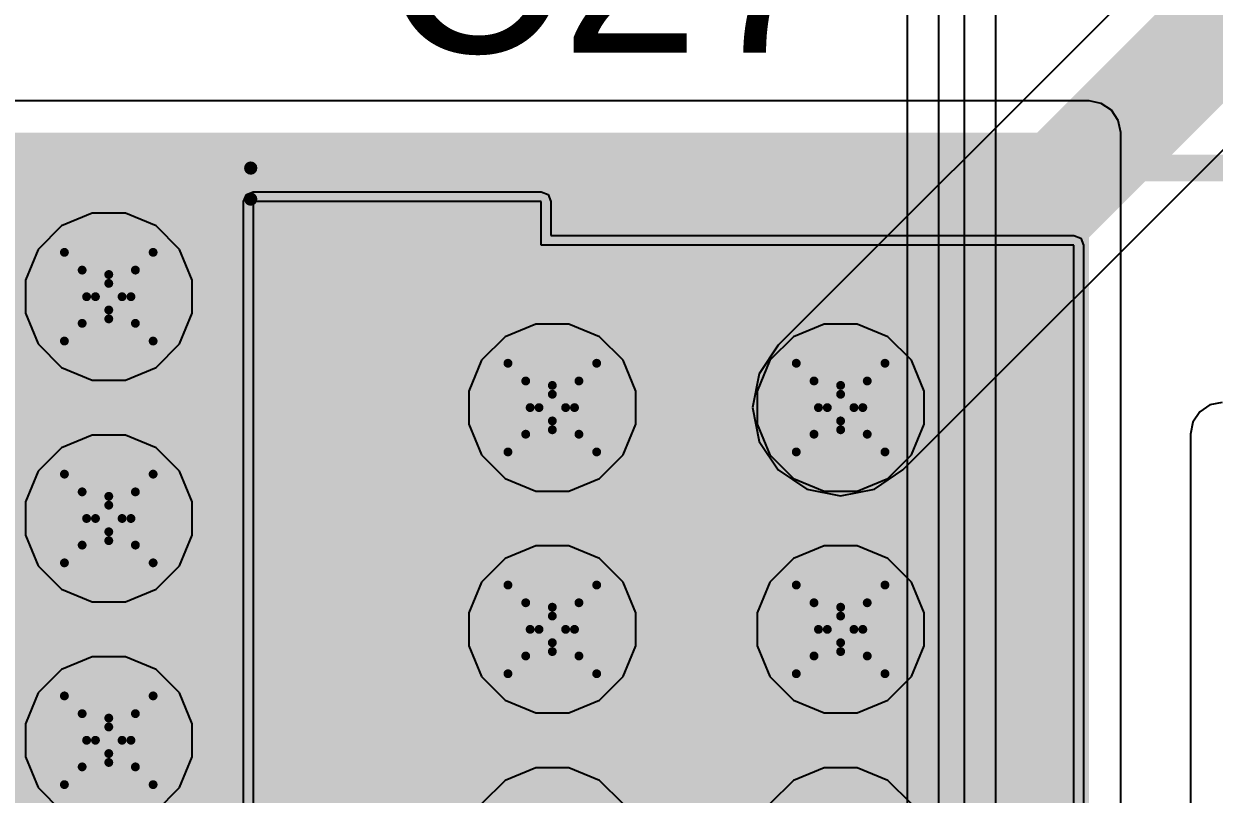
# Model space of a CAD drawing. Header units: inches. Extents: x 0 to 13.9, y -0.2 to 3.4.
# Drawn here: x 0.5308 to 0.7992, y 1.5228 to 1.6965 of the extents above; entities that cross this region are included whole.
import ezdxf

# ---------------------------------------------------------------- set-up
doc = ezdxf.new("R2010")
doc.units = ezdxf.units.IN
doc.header["$MEASUREMENT"] = 0
for name, color, linetype in [('Bottom Layer', 5, 'Continuous'), ('Drill Drawing', 1, 'Continuous'), ('Layer 1', 16, 'Continuous'), ('Layer 2', 76, 'Continuous'), ('Mechanical 4', 56, 'Continuous'), ('Pad Holes', 156, 'Continuous'), ('Top Layer', 1, 'Continuous'), ('Top Overlay', 2, 'Continuous'), ('Top Paste', 8, 'Continuous'), ('Top Solder', 216, 'Continuous'), ('Via Holes', 16, 'Continuous')]:
    doc.layers.add(name, color=color, linetype=linetype)
doc.styles.add('Arial', font='', dxfattribs={"height": 0.2})
doc.styles.get('Arial').set_extended_font_data('Arial')

msp = doc.modelspace()

# ---------------------------------------------------------------- hatches: boundary and pattern name
at = {"layer": 'Bottom Layer'}
h = msp.add_hatch(color=5, dxfattribs=at)
edge = h.paths.add_edge_path()
edge.add_arc((0.55, 1.635), 0.01181, 0, 360)
h = msp.add_hatch(color=5, dxfattribs=at)
edge = h.paths.add_edge_path()
edge.add_arc((0.65, 1.61), 0.01181, 0, 360)
h = msp.add_hatch(color=5, dxfattribs=at)
edge = h.paths.add_edge_path()
edge.add_arc((0.715, 1.61), 0.01181, 0, 360)
h = msp.add_hatch(color=5, dxfattribs=at)
edge = h.paths.add_edge_path()
edge.add_arc((0.55, 1.585), 0.01181, 0, 360)
h = msp.add_hatch(color=5, dxfattribs=at)
edge = h.paths.add_edge_path()
edge.add_arc((0.65, 1.56), 0.01181, 0, 360)
h = msp.add_hatch(color=5, dxfattribs=at)
edge = h.paths.add_edge_path()
edge.add_arc((0.715, 1.56), 0.01181, 0, 360)
h = msp.add_hatch(color=5, dxfattribs=at)
edge = h.paths.add_edge_path()
edge.add_arc((0.55, 1.535), 0.01181, 0, 360)
at = {"layer": 'Layer 1'}
h = msp.add_hatch(color=16, dxfattribs=at)
edge = h.paths.add_edge_path()
edge.add_arc((0.55, 1.635), 0.01181, 0, 360)
h = msp.add_hatch(color=16, dxfattribs=at)
edge = h.paths.add_edge_path()
edge.add_arc((0.65, 1.61), 0.01181, 0, 360)
h = msp.add_hatch(color=16, dxfattribs=at)
edge = h.paths.add_edge_path()
edge.add_arc((0.715, 1.61), 0.01181, 0, 360)
h = msp.add_hatch(color=16, dxfattribs=at)
edge = h.paths.add_edge_path()
edge.add_arc((0.55, 1.585), 0.01181, 0, 360)
h = msp.add_hatch(color=16, dxfattribs=at)
edge = h.paths.add_edge_path()
edge.add_arc((0.65, 1.56), 0.01181, 0, 360)
h = msp.add_hatch(color=16, dxfattribs=at)
edge = h.paths.add_edge_path()
edge.add_arc((0.715, 1.56), 0.01181, 0, 360)
h = msp.add_hatch(color=16, dxfattribs=at)
edge = h.paths.add_edge_path()
edge.add_arc((0.55, 1.535), 0.01181, 0, 360)
at = {"layer": 'Layer 2'}
h = msp.add_hatch(color=76, dxfattribs=at)
edge = h.paths.add_edge_path()
edge.add_arc((0.55, 1.635), 0.01181, 0, 360)
h = msp.add_hatch(color=76, dxfattribs=at)
edge = h.paths.add_edge_path()
edge.add_arc((0.65, 1.61), 0.01181, 0, 360)
h = msp.add_hatch(color=76, dxfattribs=at)
edge = h.paths.add_edge_path()
edge.add_arc((0.715, 1.61), 0.01181, 0, 360)
h = msp.add_hatch(color=76, dxfattribs=at)
edge = h.paths.add_edge_path()
edge.add_arc((0.55, 1.585), 0.01181, 0, 360)
h = msp.add_hatch(color=76, dxfattribs=at)
edge = h.paths.add_edge_path()
edge.add_arc((0.65, 1.56), 0.01181, 0, 360)
h = msp.add_hatch(color=76, dxfattribs=at)
edge = h.paths.add_edge_path()
edge.add_arc((0.715, 1.56), 0.01181, 0, 360)
h = msp.add_hatch(color=76, dxfattribs=at)
edge = h.paths.add_edge_path()
edge.add_arc((0.55, 1.535), 0.01181, 0, 360)
at = {"layer": 'Mechanical 4'}
h = msp.add_hatch(color=56, dxfattribs=at)
edge = h.paths.add_edge_path()
edge.add_arc((0.582, 1.664), 0.0015, 0, 360)
h = msp.add_hatch(color=56, dxfattribs=at)
edge = h.paths.add_edge_path()
edge.add_arc((0.582, 1.664), 0.0015, 0, 360)
h = msp.add_hatch(color=56, dxfattribs=at)
edge = h.paths.add_edge_path()
edge.add_arc((0.582, 1.657), 0.0015, 0, 360)
at = {"layer": 'Pad Holes'}
h = msp.add_hatch(color=7, dxfattribs=at)
edge = h.paths.add_edge_path()
edge.add_arc((0.582, 1.664), 0.0015, 0, 360)
h = msp.add_hatch(color=7, dxfattribs=at)
edge = h.paths.add_edge_path()
edge.add_arc((0.582, 1.664), 0.0015, 0, 360)
h = msp.add_hatch(color=7, dxfattribs=at)
edge = h.paths.add_edge_path()
edge.add_arc((0.582, 1.657), 0.0015, 0, 360)
at = {"layer": 'Top Layer'}
for points in [[(0.463, 1.392), (0.771, 1.392), (0.771, 1.672), (0.463, 1.672)], [(0.73225, 1.66801), (0.73225, 1.64399), (0.70883, 1.64399), (0.70883, 1.66801)], [(0.65539, 1.58169), (0.69477, 1.58169), (0.69477, 1.54231), (0.65539, 1.54231)]]:
    msp.add_hatch(color=1, dxfattribs=at).paths.add_polyline_path(points)
h = msp.add_hatch(color=1, dxfattribs=at)
edge = h.paths.add_edge_path()
edge.add_arc((0.55, 1.635), 0.01181, 0, 360)
h = msp.add_hatch(color=1, dxfattribs=at)
edge = h.paths.add_edge_path()
edge.add_arc((0.65, 1.61), 0.01181, 0, 360)
h = msp.add_hatch(color=1, dxfattribs=at)
edge = h.paths.add_edge_path()
edge.add_arc((0.715, 1.61), 0.01181, 0, 360)
h = msp.add_hatch(color=1, dxfattribs=at)
edge = h.paths.add_edge_path()
edge.add_arc((0.55, 1.585), 0.01181, 0, 360)
h = msp.add_hatch(color=1, dxfattribs=at)
edge = h.paths.add_edge_path()
edge.add_arc((0.65, 1.56), 0.01181, 0, 360)
h = msp.add_hatch(color=1, dxfattribs=at)
edge = h.paths.add_edge_path()
edge.add_arc((0.715, 1.56), 0.01181, 0, 360)
h = msp.add_hatch(color=1, dxfattribs=at)
edge = h.paths.add_edge_path()
edge.add_arc((0.55, 1.535), 0.01181, 0, 360)
at = {"layer": 'Top Paste'}
for points in [[(0.73225, 1.66801), (0.73225, 1.64399), (0.70883, 1.64399), (0.70883, 1.66801)], [(0.65539, 1.58169), (0.69477, 1.58169), (0.69477, 1.54231), (0.65539, 1.54231)]]:
    msp.add_hatch(color=8, dxfattribs=at).paths.add_polyline_path(points)
at = {"layer": 'Top Solder'}
for points in [[(0.73425, 1.67001), (0.73425, 1.64199), (0.70683, 1.64199), (0.70683, 1.67001)], [(0.65139, 1.58569), (0.69877, 1.58569), (0.69877, 1.53831), (0.65139, 1.53831)]]:
    msp.add_hatch(color=216, dxfattribs=at).paths.add_polyline_path(points)
at = {"layer": 'Via Holes'}
h = msp.add_hatch(color=7, dxfattribs=at)
edge = h.paths.add_edge_path()
edge.add_arc((0.55, 1.635), 0.00591, 0, 360)
h = msp.add_hatch(color=7, dxfattribs=at)
edge = h.paths.add_edge_path()
edge.add_arc((0.65, 1.61), 0.00591, 0, 360)
h = msp.add_hatch(color=7, dxfattribs=at)
edge = h.paths.add_edge_path()
edge.add_arc((0.715, 1.61), 0.00591, 0, 360)
h = msp.add_hatch(color=7, dxfattribs=at)
edge = h.paths.add_edge_path()
edge.add_arc((0.55, 1.585), 0.00591, 0, 360)
h = msp.add_hatch(color=7, dxfattribs=at)
edge = h.paths.add_edge_path()
edge.add_arc((0.65, 1.56), 0.00591, 0, 360)
h = msp.add_hatch(color=7, dxfattribs=at)
edge = h.paths.add_edge_path()
edge.add_arc((0.715, 1.56), 0.00591, 0, 360)
h = msp.add_hatch(color=7, dxfattribs=at)
edge = h.paths.add_edge_path()
edge.add_arc((0.55, 1.535), 0.00591, 0, 360)

# ---------------------------------------------------------------- linework, layer by layer
at = {"layer": 'Bottom Layer'}
for p, q in [((0.80894, 1.73206), (0.70094, 1.62406)), ((0.72906, 1.59594), (0.83124, 1.69812)), ((0.54626, 1.65381), (0.53934, 1.65095)), ((0.55374, 1.65381), (0.54626, 1.65381)), ((0.56066, 1.65095), (0.55374, 1.65381)), ((0.53934, 1.65095), (0.53405, 1.64566)), ((0.56595, 1.64566), (0.56066, 1.65095)), ((0.53405, 1.64566), (0.53119, 1.63874)), ((0.56881, 1.63874), (0.56595, 1.64566)), ((0.53119, 1.63874), (0.53119, 1.63126)), ((0.56881, 1.63126), (0.56881, 1.63874)), ((0.53119, 1.63126), (0.53405, 1.62434)), ((0.56595, 1.62434), (0.56881, 1.63126)), ((0.64626, 1.62881), (0.63934, 1.62595)), ((0.65374, 1.62881), (0.64626, 1.62881)), ((0.66066, 1.62595), (0.65374, 1.62881)), ((0.53405, 1.62434), (0.53934, 1.61905)), ((0.56066, 1.61905), (0.56595, 1.62434)), ((0.63934, 1.62595), (0.63405, 1.62066)), ((0.66595, 1.62066), (0.66066, 1.62595)), ((0.70094, 1.62406), (0.69663, 1.61761)), ((0.53934, 1.61905), (0.54626, 1.61619)), ((0.55374, 1.61619), (0.56066, 1.61905)), ((0.63405, 1.62066), (0.63119, 1.61374)), ((0.66881, 1.61374), (0.66595, 1.62066)), ((0.54626, 1.61619), (0.55374, 1.61619)), ((0.69663, 1.61761), (0.69512, 1.61)), ((0.63119, 1.61374), (0.63119, 1.60626)), ((0.66881, 1.60626), (0.66881, 1.61374)), ((0.69512, 1.61), (0.69663, 1.60239)), ((0.63119, 1.60626), (0.63405, 1.59934)), ((0.66595, 1.59934), (0.66881, 1.60626)), ((0.54626, 1.60381), (0.53934, 1.60095)), ((0.55374, 1.60381), (0.54626, 1.60381)), ((0.56066, 1.60095), (0.55374, 1.60381)), ((0.69663, 1.60239), (0.70094, 1.59594)), ((0.53934, 1.60095), (0.53405, 1.59566)), ((0.56595, 1.59566), (0.56066, 1.60095)), ((0.63405, 1.59934), (0.63934, 1.59405)), ((0.66066, 1.59405), (0.66595, 1.59934)), ((0.53405, 1.59566), (0.53119, 1.58874)), ((0.56881, 1.58874), (0.56595, 1.59566)), ((0.70094, 1.59594), (0.70739, 1.59163)), ((0.72261, 1.59163), (0.72906, 1.59594)), ((0.63934, 1.59405), (0.64626, 1.59119)), ((0.65374, 1.59119), (0.66066, 1.59405)), ((0.70739, 1.59163), (0.715, 1.59012)), ((0.715, 1.59012), (0.72261, 1.59163)), ((0.64626, 1.59119), (0.65374, 1.59119)), ((0.53119, 1.58874), (0.53119, 1.58126)), ((0.56881, 1.58126), (0.56881, 1.58874)), ((0.53119, 1.58126), (0.53405, 1.57434)), ((0.56595, 1.57434), (0.56881, 1.58126)), ((0.64626, 1.57881), (0.63934, 1.57595)), ((0.65374, 1.57881), (0.64626, 1.57881)), ((0.66066, 1.57595), (0.65374, 1.57881)), ((0.71126, 1.57881), (0.70434, 1.57595)), ((0.71874, 1.57881), (0.71126, 1.57881)), ((0.72566, 1.57595), (0.71874, 1.57881)), ((0.63934, 1.57595), (0.63405, 1.57066)), ((0.66595, 1.57066), (0.66066, 1.57595)), ((0.70434, 1.57595), (0.69905, 1.57066)), ((0.73095, 1.57066), (0.72566, 1.57595)), ((0.53405, 1.57434), (0.53934, 1.56905)), ((0.56066, 1.56905), (0.56595, 1.57434)), ((0.63405, 1.57066), (0.63119, 1.56374)), ((0.66881, 1.56374), (0.66595, 1.57066)), ((0.69905, 1.57066), (0.69619, 1.56374)), ((0.73381, 1.56374), (0.73095, 1.57066)), ((0.53934, 1.56905), (0.54626, 1.56619)), ((0.55374, 1.56619), (0.56066, 1.56905)), ((0.54626, 1.56619), (0.55374, 1.56619)), ((0.63119, 1.56374), (0.63119, 1.55626)), ((0.66881, 1.55626), (0.66881, 1.56374)), ((0.69619, 1.56374), (0.69619, 1.55626)), ((0.73381, 1.55626), (0.73381, 1.56374)), ((0.63119, 1.55626), (0.63405, 1.54934)), ((0.66595, 1.54934), (0.66881, 1.55626)), ((0.69619, 1.55626), (0.69905, 1.54934)), ((0.73095, 1.54934), (0.73381, 1.55626)), ((0.54626, 1.55381), (0.53934, 1.55095)), ((0.55374, 1.55381), (0.54626, 1.55381)), ((0.56066, 1.55095), (0.55374, 1.55381)), ((0.53934, 1.55095), (0.53405, 1.54566)), ((0.56595, 1.54566), (0.56066, 1.55095)), ((0.63405, 1.54934), (0.63934, 1.54405)), ((0.66066, 1.54405), (0.66595, 1.54934)), ((0.69905, 1.54934), (0.70434, 1.54405)), ((0.72566, 1.54405), (0.73095, 1.54934)), ((0.53405, 1.54566), (0.53119, 1.53874)), ((0.56881, 1.53874), (0.56595, 1.54566)), ((0.63934, 1.54405), (0.64626, 1.54119)), ((0.65374, 1.54119), (0.66066, 1.54405)), ((0.70434, 1.54405), (0.71126, 1.54119)), ((0.71874, 1.54119), (0.72566, 1.54405)), ((0.64626, 1.54119), (0.65374, 1.54119)), ((0.71126, 1.54119), (0.71874, 1.54119)), ((0.53119, 1.53874), (0.53119, 1.53126)), ((0.56881, 1.53126), (0.56881, 1.53874)), ((0.53119, 1.53126), (0.53405, 1.52434)), ((0.56595, 1.52434), (0.56881, 1.53126)), ((0.64626, 1.52881), (0.63934, 1.52595)), ((0.65374, 1.52881), (0.64626, 1.52881)), ((0.66066, 1.52595), (0.65374, 1.52881)), ((0.71126, 1.52881), (0.70434, 1.52595)), ((0.71874, 1.52881), (0.71126, 1.52881)), ((0.72566, 1.52595), (0.71874, 1.52881)), ((0.63934, 1.52595), (0.63405, 1.52066)), ((0.66595, 1.52066), (0.66066, 1.52595)), ((0.70434, 1.52595), (0.69905, 1.52066)), ((0.73095, 1.52066), (0.72566, 1.52595)), ((0.53405, 1.52434), (0.53934, 1.51905)), ((0.56066, 1.51905), (0.56595, 1.52434))]:
    msp.add_line(p, q, dxfattribs=at)
msp.add_lwpolyline([(0.715, 1.61, 0.025, 0.025, 0), (0.823, 1.718, 0.025, 0.025, 0)], format="xyseb", dxfattribs=at)
msp.add_lwpolyline([(0.70875, 1.61, 0.0125, 0.0125, 1), (0.72125, 1.61, 0.0125, 0.0125, 1)], format="xyseb", close=True, dxfattribs=at)
at = {"layer": 'Drill Drawing'}
for points in [[(0.54, 1.645, 0.002, 0.002, 0), (0.55, 1.64, 0.002, 0.002, 0)], [(0.54, 1.645, 0.002, 0.002, 0), (0.545, 1.635, 0.002, 0.002, 0)], [(0.55, 1.64, 0.002, 0.002, 0), (0.56, 1.645, 0.002, 0.002, 0)], [(0.555, 1.635, 0.002, 0.002, 0), (0.56, 1.645, 0.002, 0.002, 0)], [(0.544, 1.641, 0.002, 0.002, 0), (0.55, 1.638, 0.002, 0.002, 0)], [(0.544, 1.641, 0.002, 0.002, 0), (0.547, 1.635, 0.002, 0.002, 0)], [(0.55, 1.638, 0.002, 0.002, 0), (0.556, 1.641, 0.002, 0.002, 0)], [(0.553, 1.635, 0.002, 0.002, 0), (0.556, 1.641, 0.002, 0.002, 0)], [(0.54, 1.625, 0.002, 0.002, 0), (0.545, 1.635, 0.002, 0.002, 0)], [(0.544, 1.629, 0.002, 0.002, 0), (0.547, 1.635, 0.002, 0.002, 0)], [(0.553, 1.635, 0.002, 0.002, 0), (0.556, 1.629, 0.002, 0.002, 0)], [(0.555, 1.635, 0.002, 0.002, 0), (0.56, 1.625, 0.002, 0.002, 0)], [(0.544, 1.629, 0.002, 0.002, 0), (0.55, 1.632, 0.002, 0.002, 0)], [(0.55, 1.632, 0.002, 0.002, 0), (0.556, 1.629, 0.002, 0.002, 0)], [(0.54, 1.625, 0.002, 0.002, 0), (0.55, 1.63, 0.002, 0.002, 0)], [(0.55, 1.63, 0.002, 0.002, 0), (0.56, 1.625, 0.002, 0.002, 0)], [(0.64, 1.62, 0.002, 0.002, 0), (0.65, 1.615, 0.002, 0.002, 0)], [(0.64, 1.62, 0.002, 0.002, 0), (0.645, 1.61, 0.002, 0.002, 0)], [(0.65, 1.615, 0.002, 0.002, 0), (0.66, 1.62, 0.002, 0.002, 0)], [(0.655, 1.61, 0.002, 0.002, 0), (0.66, 1.62, 0.002, 0.002, 0)], [(0.705, 1.62, 0.002, 0.002, 0), (0.715, 1.615, 0.002, 0.002, 0)], [(0.705, 1.62, 0.002, 0.002, 0), (0.71, 1.61, 0.002, 0.002, 0)], [(0.715, 1.615, 0.002, 0.002, 0), (0.725, 1.62, 0.002, 0.002, 0)], [(0.72, 1.61, 0.002, 0.002, 0), (0.725, 1.62, 0.002, 0.002, 0)], [(0.644, 1.616, 0.002, 0.002, 0), (0.65, 1.613, 0.002, 0.002, 0)], [(0.644, 1.616, 0.002, 0.002, 0), (0.647, 1.61, 0.002, 0.002, 0)], [(0.65, 1.613, 0.002, 0.002, 0), (0.656, 1.616, 0.002, 0.002, 0)], [(0.653, 1.61, 0.002, 0.002, 0), (0.656, 1.616, 0.002, 0.002, 0)], [(0.709, 1.616, 0.002, 0.002, 0), (0.715, 1.613, 0.002, 0.002, 0)], [(0.709, 1.616, 0.002, 0.002, 0), (0.712, 1.61, 0.002, 0.002, 0)], [(0.715, 1.613, 0.002, 0.002, 0), (0.721, 1.616, 0.002, 0.002, 0)], [(0.718, 1.61, 0.002, 0.002, 0), (0.721, 1.616, 0.002, 0.002, 0)], [(0.64, 1.6, 0.002, 0.002, 0), (0.645, 1.61, 0.002, 0.002, 0)], [(0.644, 1.604, 0.002, 0.002, 0), (0.647, 1.61, 0.002, 0.002, 0)], [(0.653, 1.61, 0.002, 0.002, 0), (0.656, 1.604, 0.002, 0.002, 0)], [(0.655, 1.61, 0.002, 0.002, 0), (0.66, 1.6, 0.002, 0.002, 0)], [(0.705, 1.6, 0.002, 0.002, 0), (0.71, 1.61, 0.002, 0.002, 0)], [(0.709, 1.604, 0.002, 0.002, 0), (0.712, 1.61, 0.002, 0.002, 0)], [(0.718, 1.61, 0.002, 0.002, 0), (0.721, 1.604, 0.002, 0.002, 0)], [(0.72, 1.61, 0.002, 0.002, 0), (0.725, 1.6, 0.002, 0.002, 0)], [(0.644, 1.604, 0.002, 0.002, 0), (0.65, 1.607, 0.002, 0.002, 0)], [(0.65, 1.607, 0.002, 0.002, 0), (0.656, 1.604, 0.002, 0.002, 0)], [(0.709, 1.604, 0.002, 0.002, 0), (0.715, 1.607, 0.002, 0.002, 0)], [(0.715, 1.607, 0.002, 0.002, 0), (0.721, 1.604, 0.002, 0.002, 0)], [(0.64, 1.6, 0.002, 0.002, 0), (0.65, 1.605, 0.002, 0.002, 0)], [(0.65, 1.605, 0.002, 0.002, 0), (0.66, 1.6, 0.002, 0.002, 0)], [(0.705, 1.6, 0.002, 0.002, 0), (0.715, 1.605, 0.002, 0.002, 0)], [(0.715, 1.605, 0.002, 0.002, 0), (0.725, 1.6, 0.002, 0.002, 0)], [(0.54, 1.595, 0.002, 0.002, 0), (0.55, 1.59, 0.002, 0.002, 0)], [(0.54, 1.595, 0.002, 0.002, 0), (0.545, 1.585, 0.002, 0.002, 0)], [(0.55, 1.59, 0.002, 0.002, 0), (0.56, 1.595, 0.002, 0.002, 0)], [(0.555, 1.585, 0.002, 0.002, 0), (0.56, 1.595, 0.002, 0.002, 0)], [(0.544, 1.591, 0.002, 0.002, 0), (0.55, 1.588, 0.002, 0.002, 0)], [(0.544, 1.591, 0.002, 0.002, 0), (0.547, 1.585, 0.002, 0.002, 0)], [(0.55, 1.588, 0.002, 0.002, 0), (0.556, 1.591, 0.002, 0.002, 0)], [(0.553, 1.585, 0.002, 0.002, 0), (0.556, 1.591, 0.002, 0.002, 0)], [(0.54, 1.575, 0.002, 0.002, 0), (0.545, 1.585, 0.002, 0.002, 0)], [(0.544, 1.579, 0.002, 0.002, 0), (0.547, 1.585, 0.002, 0.002, 0)], [(0.553, 1.585, 0.002, 0.002, 0), (0.556, 1.579, 0.002, 0.002, 0)], [(0.555, 1.585, 0.002, 0.002, 0), (0.56, 1.575, 0.002, 0.002, 0)], [(0.54, 1.575, 0.002, 0.002, 0), (0.55, 1.58, 0.002, 0.002, 0)], [(0.544, 1.579, 0.002, 0.002, 0), (0.55, 1.582, 0.002, 0.002, 0)], [(0.55, 1.582, 0.002, 0.002, 0), (0.556, 1.579, 0.002, 0.002, 0)], [(0.55, 1.58, 0.002, 0.002, 0), (0.56, 1.575, 0.002, 0.002, 0)], [(0.64, 1.57, 0.002, 0.002, 0), (0.65, 1.565, 0.002, 0.002, 0)], [(0.64, 1.57, 0.002, 0.002, 0), (0.645, 1.56, 0.002, 0.002, 0)], [(0.65, 1.565, 0.002, 0.002, 0), (0.66, 1.57, 0.002, 0.002, 0)], [(0.655, 1.56, 0.002, 0.002, 0), (0.66, 1.57, 0.002, 0.002, 0)], [(0.705, 1.57, 0.002, 0.002, 0), (0.715, 1.565, 0.002, 0.002, 0)], [(0.705, 1.57, 0.002, 0.002, 0), (0.71, 1.56, 0.002, 0.002, 0)], [(0.715, 1.565, 0.002, 0.002, 0), (0.725, 1.57, 0.002, 0.002, 0)], [(0.72, 1.56, 0.002, 0.002, 0), (0.725, 1.57, 0.002, 0.002, 0)], [(0.644, 1.566, 0.002, 0.002, 0), (0.65, 1.563, 0.002, 0.002, 0)], [(0.644, 1.566, 0.002, 0.002, 0), (0.647, 1.56, 0.002, 0.002, 0)], [(0.65, 1.563, 0.002, 0.002, 0), (0.656, 1.566, 0.002, 0.002, 0)], [(0.653, 1.56, 0.002, 0.002, 0), (0.656, 1.566, 0.002, 0.002, 0)], [(0.709, 1.566, 0.002, 0.002, 0), (0.715, 1.563, 0.002, 0.002, 0)], [(0.709, 1.566, 0.002, 0.002, 0), (0.712, 1.56, 0.002, 0.002, 0)], [(0.715, 1.563, 0.002, 0.002, 0), (0.721, 1.566, 0.002, 0.002, 0)], [(0.718, 1.56, 0.002, 0.002, 0), (0.721, 1.566, 0.002, 0.002, 0)], [(0.64, 1.55, 0.002, 0.002, 0), (0.645, 1.56, 0.002, 0.002, 0)], [(0.644, 1.554, 0.002, 0.002, 0), (0.647, 1.56, 0.002, 0.002, 0)], [(0.653, 1.56, 0.002, 0.002, 0), (0.656, 1.554, 0.002, 0.002, 0)], [(0.655, 1.56, 0.002, 0.002, 0), (0.66, 1.55, 0.002, 0.002, 0)], [(0.705, 1.55, 0.002, 0.002, 0), (0.71, 1.56, 0.002, 0.002, 0)], [(0.709, 1.554, 0.002, 0.002, 0), (0.712, 1.56, 0.002, 0.002, 0)], [(0.718, 1.56, 0.002, 0.002, 0), (0.721, 1.554, 0.002, 0.002, 0)], [(0.72, 1.56, 0.002, 0.002, 0), (0.725, 1.55, 0.002, 0.002, 0)], [(0.644, 1.554, 0.002, 0.002, 0), (0.65, 1.557, 0.002, 0.002, 0)], [(0.65, 1.557, 0.002, 0.002, 0), (0.656, 1.554, 0.002, 0.002, 0)], [(0.709, 1.554, 0.002, 0.002, 0), (0.715, 1.557, 0.002, 0.002, 0)], [(0.715, 1.557, 0.002, 0.002, 0), (0.721, 1.554, 0.002, 0.002, 0)], [(0.64, 1.55, 0.002, 0.002, 0), (0.65, 1.555, 0.002, 0.002, 0)], [(0.65, 1.555, 0.002, 0.002, 0), (0.66, 1.55, 0.002, 0.002, 0)], [(0.705, 1.55, 0.002, 0.002, 0), (0.715, 1.555, 0.002, 0.002, 0)], [(0.715, 1.555, 0.002, 0.002, 0), (0.725, 1.55, 0.002, 0.002, 0)], [(0.54, 1.545, 0.002, 0.002, 0), (0.55, 1.54, 0.002, 0.002, 0)], [(0.54, 1.545, 0.002, 0.002, 0), (0.545, 1.535, 0.002, 0.002, 0)], [(0.55, 1.54, 0.002, 0.002, 0), (0.56, 1.545, 0.002, 0.002, 0)], [(0.555, 1.535, 0.002, 0.002, 0), (0.56, 1.545, 0.002, 0.002, 0)], [(0.544, 1.541, 0.002, 0.002, 0), (0.55, 1.538, 0.002, 0.002, 0)], [(0.544, 1.541, 0.002, 0.002, 0), (0.547, 1.535, 0.002, 0.002, 0)], [(0.55, 1.538, 0.002, 0.002, 0), (0.556, 1.541, 0.002, 0.002, 0)], [(0.553, 1.535, 0.002, 0.002, 0), (0.556, 1.541, 0.002, 0.002, 0)], [(0.54, 1.525, 0.002, 0.002, 0), (0.545, 1.535, 0.002, 0.002, 0)], [(0.544, 1.529, 0.002, 0.002, 0), (0.547, 1.535, 0.002, 0.002, 0)], [(0.553, 1.535, 0.002, 0.002, 0), (0.556, 1.529, 0.002, 0.002, 0)], [(0.555, 1.535, 0.002, 0.002, 0), (0.56, 1.525, 0.002, 0.002, 0)], [(0.544, 1.529, 0.002, 0.002, 0), (0.55, 1.532, 0.002, 0.002, 0)], [(0.55, 1.532, 0.002, 0.002, 0), (0.556, 1.529, 0.002, 0.002, 0)], [(0.54, 1.525, 0.002, 0.002, 0), (0.55, 1.53, 0.002, 0.002, 0)], [(0.55, 1.53, 0.002, 0.002, 0), (0.56, 1.525, 0.002, 0.002, 0)]]:
    msp.add_lwpolyline(points, format="xyseb", dxfattribs=at)
for points in [[(0.5395, 1.645, 0.001, 0.001, 1), (0.5405, 1.645, 0.001, 0.001, 1)], [(0.5395, 1.645, 0.001, 0.001, 1), (0.5405, 1.645, 0.001, 0.001, 1)], [(0.5595, 1.645, 0.001, 0.001, 1), (0.5605, 1.645, 0.001, 0.001, 1)], [(0.5595, 1.645, 0.001, 0.001, 1), (0.5605, 1.645, 0.001, 0.001, 1)], [(0.5435, 1.641, 0.001, 0.001, 1), (0.5445, 1.641, 0.001, 0.001, 1)], [(0.5435, 1.641, 0.001, 0.001, 1), (0.5445, 1.641, 0.001, 0.001, 1)], [(0.5495, 1.64, 0.001, 0.001, 1), (0.5505, 1.64, 0.001, 0.001, 1)], [(0.5495, 1.64, 0.001, 0.001, 1), (0.5505, 1.64, 0.001, 0.001, 1)], [(0.5555, 1.641, 0.001, 0.001, 1), (0.5565, 1.641, 0.001, 0.001, 1)], [(0.5555, 1.641, 0.001, 0.001, 1), (0.5565, 1.641, 0.001, 0.001, 1)], [(0.5495, 1.638, 0.001, 0.001, 1), (0.5505, 1.638, 0.001, 0.001, 1)], [(0.5495, 1.638, 0.001, 0.001, 1), (0.5505, 1.638, 0.001, 0.001, 1)], [(0.5445, 1.635, 0.001, 0.001, 1), (0.5455, 1.635, 0.001, 0.001, 1)], [(0.5445, 1.635, 0.001, 0.001, 1), (0.5455, 1.635, 0.001, 0.001, 1)], [(0.5465, 1.635, 0.001, 0.001, 1), (0.5475, 1.635, 0.001, 0.001, 1)], [(0.5465, 1.635, 0.001, 0.001, 1), (0.5475, 1.635, 0.001, 0.001, 1)], [(0.5525, 1.635, 0.001, 0.001, 1), (0.5535, 1.635, 0.001, 0.001, 1)], [(0.5525, 1.635, 0.001, 0.001, 1), (0.5535, 1.635, 0.001, 0.001, 1)], [(0.5545, 1.635, 0.001, 0.001, 1), (0.5555, 1.635, 0.001, 0.001, 1)], [(0.5545, 1.635, 0.001, 0.001, 1), (0.5555, 1.635, 0.001, 0.001, 1)], [(0.5495, 1.632, 0.001, 0.001, 1), (0.5505, 1.632, 0.001, 0.001, 1)], [(0.5495, 1.632, 0.001, 0.001, 1), (0.5505, 1.632, 0.001, 0.001, 1)], [(0.5435, 1.629, 0.001, 0.001, 1), (0.5445, 1.629, 0.001, 0.001, 1)], [(0.5435, 1.629, 0.001, 0.001, 1), (0.5445, 1.629, 0.001, 0.001, 1)], [(0.5495, 1.63, 0.001, 0.001, 1), (0.5505, 1.63, 0.001, 0.001, 1)], [(0.5495, 1.63, 0.001, 0.001, 1), (0.5505, 1.63, 0.001, 0.001, 1)], [(0.5555, 1.629, 0.001, 0.001, 1), (0.5565, 1.629, 0.001, 0.001, 1)], [(0.5555, 1.629, 0.001, 0.001, 1), (0.5565, 1.629, 0.001, 0.001, 1)], [(0.5395, 1.625, 0.001, 0.001, 1), (0.5405, 1.625, 0.001, 0.001, 1)], [(0.5395, 1.625, 0.001, 0.001, 1), (0.5405, 1.625, 0.001, 0.001, 1)], [(0.5595, 1.625, 0.001, 0.001, 1), (0.5605, 1.625, 0.001, 0.001, 1)], [(0.5595, 1.625, 0.001, 0.001, 1), (0.5605, 1.625, 0.001, 0.001, 1)], [(0.6395, 1.62, 0.001, 0.001, 1), (0.6405, 1.62, 0.001, 0.001, 1)], [(0.6395, 1.62, 0.001, 0.001, 1), (0.6405, 1.62, 0.001, 0.001, 1)], [(0.6595, 1.62, 0.001, 0.001, 1), (0.6605, 1.62, 0.001, 0.001, 1)], [(0.6595, 1.62, 0.001, 0.001, 1), (0.6605, 1.62, 0.001, 0.001, 1)], [(0.7045, 1.62, 0.001, 0.001, 1), (0.7055, 1.62, 0.001, 0.001, 1)], [(0.7045, 1.62, 0.001, 0.001, 1), (0.7055, 1.62, 0.001, 0.001, 1)], [(0.7245, 1.62, 0.001, 0.001, 1), (0.7255, 1.62, 0.001, 0.001, 1)], [(0.7245, 1.62, 0.001, 0.001, 1), (0.7255, 1.62, 0.001, 0.001, 1)], [(0.6435, 1.616, 0.001, 0.001, 1), (0.6445, 1.616, 0.001, 0.001, 1)], [(0.6435, 1.616, 0.001, 0.001, 1), (0.6445, 1.616, 0.001, 0.001, 1)], [(0.6495, 1.615, 0.001, 0.001, 1), (0.6505, 1.615, 0.001, 0.001, 1)], [(0.6495, 1.615, 0.001, 0.001, 1), (0.6505, 1.615, 0.001, 0.001, 1)], [(0.6555, 1.616, 0.001, 0.001, 1), (0.6565, 1.616, 0.001, 0.001, 1)], [(0.6555, 1.616, 0.001, 0.001, 1), (0.6565, 1.616, 0.001, 0.001, 1)], [(0.7085, 1.616, 0.001, 0.001, 1), (0.7095, 1.616, 0.001, 0.001, 1)], [(0.7085, 1.616, 0.001, 0.001, 1), (0.7095, 1.616, 0.001, 0.001, 1)], [(0.7145, 1.615, 0.001, 0.001, 1), (0.7155, 1.615, 0.001, 0.001, 1)], [(0.7145, 1.615, 0.001, 0.001, 1), (0.7155, 1.615, 0.001, 0.001, 1)], [(0.7205, 1.616, 0.001, 0.001, 1), (0.7215, 1.616, 0.001, 0.001, 1)], [(0.7205, 1.616, 0.001, 0.001, 1), (0.7215, 1.616, 0.001, 0.001, 1)], [(0.6495, 1.613, 0.001, 0.001, 1), (0.6505, 1.613, 0.001, 0.001, 1)], [(0.6495, 1.613, 0.001, 0.001, 1), (0.6505, 1.613, 0.001, 0.001, 1)], [(0.7145, 1.613, 0.001, 0.001, 1), (0.7155, 1.613, 0.001, 0.001, 1)], [(0.7145, 1.613, 0.001, 0.001, 1), (0.7155, 1.613, 0.001, 0.001, 1)], [(0.6445, 1.61, 0.001, 0.001, 1), (0.6455, 1.61, 0.001, 0.001, 1)], [(0.6445, 1.61, 0.001, 0.001, 1), (0.6455, 1.61, 0.001, 0.001, 1)], [(0.6465, 1.61, 0.001, 0.001, 1), (0.6475, 1.61, 0.001, 0.001, 1)], [(0.6465, 1.61, 0.001, 0.001, 1), (0.6475, 1.61, 0.001, 0.001, 1)], [(0.6525, 1.61, 0.001, 0.001, 1), (0.6535, 1.61, 0.001, 0.001, 1)], [(0.6525, 1.61, 0.001, 0.001, 1), (0.6535, 1.61, 0.001, 0.001, 1)], [(0.6545, 1.61, 0.001, 0.001, 1), (0.6555, 1.61, 0.001, 0.001, 1)], [(0.6545, 1.61, 0.001, 0.001, 1), (0.6555, 1.61, 0.001, 0.001, 1)], [(0.7095, 1.61, 0.001, 0.001, 1), (0.7105, 1.61, 0.001, 0.001, 1)], [(0.7095, 1.61, 0.001, 0.001, 1), (0.7105, 1.61, 0.001, 0.001, 1)], [(0.7115, 1.61, 0.001, 0.001, 1), (0.7125, 1.61, 0.001, 0.001, 1)], [(0.7115, 1.61, 0.001, 0.001, 1), (0.7125, 1.61, 0.001, 0.001, 1)], [(0.7175, 1.61, 0.001, 0.001, 1), (0.7185, 1.61, 0.001, 0.001, 1)], [(0.7175, 1.61, 0.001, 0.001, 1), (0.7185, 1.61, 0.001, 0.001, 1)], [(0.7195, 1.61, 0.001, 0.001, 1), (0.7205, 1.61, 0.001, 0.001, 1)], [(0.7195, 1.61, 0.001, 0.001, 1), (0.7205, 1.61, 0.001, 0.001, 1)], [(0.6495, 1.607, 0.001, 0.001, 1), (0.6505, 1.607, 0.001, 0.001, 1)], [(0.6495, 1.607, 0.001, 0.001, 1), (0.6505, 1.607, 0.001, 0.001, 1)], [(0.7145, 1.607, 0.001, 0.001, 1), (0.7155, 1.607, 0.001, 0.001, 1)], [(0.7145, 1.607, 0.001, 0.001, 1), (0.7155, 1.607, 0.001, 0.001, 1)], [(0.6435, 1.604, 0.001, 0.001, 1), (0.6445, 1.604, 0.001, 0.001, 1)], [(0.6435, 1.604, 0.001, 0.001, 1), (0.6445, 1.604, 0.001, 0.001, 1)], [(0.6495, 1.605, 0.001, 0.001, 1), (0.6505, 1.605, 0.001, 0.001, 1)], [(0.6495, 1.605, 0.001, 0.001, 1), (0.6505, 1.605, 0.001, 0.001, 1)], [(0.6555, 1.604, 0.001, 0.001, 1), (0.6565, 1.604, 0.001, 0.001, 1)], [(0.6555, 1.604, 0.001, 0.001, 1), (0.6565, 1.604, 0.001, 0.001, 1)], [(0.7085, 1.604, 0.001, 0.001, 1), (0.7095, 1.604, 0.001, 0.001, 1)], [(0.7085, 1.604, 0.001, 0.001, 1), (0.7095, 1.604, 0.001, 0.001, 1)], [(0.7145, 1.605, 0.001, 0.001, 1), (0.7155, 1.605, 0.001, 0.001, 1)], [(0.7145, 1.605, 0.001, 0.001, 1), (0.7155, 1.605, 0.001, 0.001, 1)], [(0.7205, 1.604, 0.001, 0.001, 1), (0.7215, 1.604, 0.001, 0.001, 1)], [(0.7205, 1.604, 0.001, 0.001, 1), (0.7215, 1.604, 0.001, 0.001, 1)], [(0.6395, 1.6, 0.001, 0.001, 1), (0.6405, 1.6, 0.001, 0.001, 1)], [(0.6395, 1.6, 0.001, 0.001, 1), (0.6405, 1.6, 0.001, 0.001, 1)], [(0.6595, 1.6, 0.001, 0.001, 1), (0.6605, 1.6, 0.001, 0.001, 1)], [(0.6595, 1.6, 0.001, 0.001, 1), (0.6605, 1.6, 0.001, 0.001, 1)], [(0.7045, 1.6, 0.001, 0.001, 1), (0.7055, 1.6, 0.001, 0.001, 1)], [(0.7045, 1.6, 0.001, 0.001, 1), (0.7055, 1.6, 0.001, 0.001, 1)], [(0.7245, 1.6, 0.001, 0.001, 1), (0.7255, 1.6, 0.001, 0.001, 1)], [(0.7245, 1.6, 0.001, 0.001, 1), (0.7255, 1.6, 0.001, 0.001, 1)], [(0.5395, 1.595, 0.001, 0.001, 1), (0.5405, 1.595, 0.001, 0.001, 1)], [(0.5395, 1.595, 0.001, 0.001, 1), (0.5405, 1.595, 0.001, 0.001, 1)], [(0.5595, 1.595, 0.001, 0.001, 1), (0.5605, 1.595, 0.001, 0.001, 1)], [(0.5595, 1.595, 0.001, 0.001, 1), (0.5605, 1.595, 0.001, 0.001, 1)], [(0.5435, 1.591, 0.001, 0.001, 1), (0.5445, 1.591, 0.001, 0.001, 1)], [(0.5435, 1.591, 0.001, 0.001, 1), (0.5445, 1.591, 0.001, 0.001, 1)], [(0.5555, 1.591, 0.001, 0.001, 1), (0.5565, 1.591, 0.001, 0.001, 1)], [(0.5555, 1.591, 0.001, 0.001, 1), (0.5565, 1.591, 0.001, 0.001, 1)], [(0.5495, 1.59, 0.001, 0.001, 1), (0.5505, 1.59, 0.001, 0.001, 1)], [(0.5495, 1.59, 0.001, 0.001, 1), (0.5505, 1.59, 0.001, 0.001, 1)], [(0.5495, 1.588, 0.001, 0.001, 1), (0.5505, 1.588, 0.001, 0.001, 1)], [(0.5495, 1.588, 0.001, 0.001, 1), (0.5505, 1.588, 0.001, 0.001, 1)], [(0.5445, 1.585, 0.001, 0.001, 1), (0.5455, 1.585, 0.001, 0.001, 1)], [(0.5445, 1.585, 0.001, 0.001, 1), (0.5455, 1.585, 0.001, 0.001, 1)], [(0.5465, 1.585, 0.001, 0.001, 1), (0.5475, 1.585, 0.001, 0.001, 1)], [(0.5465, 1.585, 0.001, 0.001, 1), (0.5475, 1.585, 0.001, 0.001, 1)], [(0.5525, 1.585, 0.001, 0.001, 1), (0.5535, 1.585, 0.001, 0.001, 1)], [(0.5525, 1.585, 0.001, 0.001, 1), (0.5535, 1.585, 0.001, 0.001, 1)], [(0.5545, 1.585, 0.001, 0.001, 1), (0.5555, 1.585, 0.001, 0.001, 1)], [(0.5545, 1.585, 0.001, 0.001, 1), (0.5555, 1.585, 0.001, 0.001, 1)], [(0.5495, 1.582, 0.001, 0.001, 1), (0.5505, 1.582, 0.001, 0.001, 1)], [(0.5495, 1.582, 0.001, 0.001, 1), (0.5505, 1.582, 0.001, 0.001, 1)], [(0.5495, 1.58, 0.001, 0.001, 1), (0.5505, 1.58, 0.001, 0.001, 1)], [(0.5495, 1.58, 0.001, 0.001, 1), (0.5505, 1.58, 0.001, 0.001, 1)], [(0.5435, 1.579, 0.001, 0.001, 1), (0.5445, 1.579, 0.001, 0.001, 1)], [(0.5435, 1.579, 0.001, 0.001, 1), (0.5445, 1.579, 0.001, 0.001, 1)], [(0.5555, 1.579, 0.001, 0.001, 1), (0.5565, 1.579, 0.001, 0.001, 1)], [(0.5555, 1.579, 0.001, 0.001, 1), (0.5565, 1.579, 0.001, 0.001, 1)], [(0.5395, 1.575, 0.001, 0.001, 1), (0.5405, 1.575, 0.001, 0.001, 1)], [(0.5395, 1.575, 0.001, 0.001, 1), (0.5405, 1.575, 0.001, 0.001, 1)], [(0.5595, 1.575, 0.001, 0.001, 1), (0.5605, 1.575, 0.001, 0.001, 1)], [(0.5595, 1.575, 0.001, 0.001, 1), (0.5605, 1.575, 0.001, 0.001, 1)], [(0.6395, 1.57, 0.001, 0.001, 1), (0.6405, 1.57, 0.001, 0.001, 1)], [(0.6395, 1.57, 0.001, 0.001, 1), (0.6405, 1.57, 0.001, 0.001, 1)], [(0.6595, 1.57, 0.001, 0.001, 1), (0.6605, 1.57, 0.001, 0.001, 1)], [(0.6595, 1.57, 0.001, 0.001, 1), (0.6605, 1.57, 0.001, 0.001, 1)], [(0.7045, 1.57, 0.001, 0.001, 1), (0.7055, 1.57, 0.001, 0.001, 1)], [(0.7045, 1.57, 0.001, 0.001, 1), (0.7055, 1.57, 0.001, 0.001, 1)], [(0.7245, 1.57, 0.001, 0.001, 1), (0.7255, 1.57, 0.001, 0.001, 1)], [(0.7245, 1.57, 0.001, 0.001, 1), (0.7255, 1.57, 0.001, 0.001, 1)], [(0.6435, 1.566, 0.001, 0.001, 1), (0.6445, 1.566, 0.001, 0.001, 1)], [(0.6435, 1.566, 0.001, 0.001, 1), (0.6445, 1.566, 0.001, 0.001, 1)], [(0.6495, 1.565, 0.001, 0.001, 1), (0.6505, 1.565, 0.001, 0.001, 1)], [(0.6495, 1.565, 0.001, 0.001, 1), (0.6505, 1.565, 0.001, 0.001, 1)], [(0.6555, 1.566, 0.001, 0.001, 1), (0.6565, 1.566, 0.001, 0.001, 1)], [(0.6555, 1.566, 0.001, 0.001, 1), (0.6565, 1.566, 0.001, 0.001, 1)], [(0.7085, 1.566, 0.001, 0.001, 1), (0.7095, 1.566, 0.001, 0.001, 1)], [(0.7085, 1.566, 0.001, 0.001, 1), (0.7095, 1.566, 0.001, 0.001, 1)], [(0.7145, 1.565, 0.001, 0.001, 1), (0.7155, 1.565, 0.001, 0.001, 1)], [(0.7145, 1.565, 0.001, 0.001, 1), (0.7155, 1.565, 0.001, 0.001, 1)], [(0.7205, 1.566, 0.001, 0.001, 1), (0.7215, 1.566, 0.001, 0.001, 1)], [(0.7205, 1.566, 0.001, 0.001, 1), (0.7215, 1.566, 0.001, 0.001, 1)], [(0.6495, 1.563, 0.001, 0.001, 1), (0.6505, 1.563, 0.001, 0.001, 1)], [(0.6495, 1.563, 0.001, 0.001, 1), (0.6505, 1.563, 0.001, 0.001, 1)], [(0.7145, 1.563, 0.001, 0.001, 1), (0.7155, 1.563, 0.001, 0.001, 1)], [(0.7145, 1.563, 0.001, 0.001, 1), (0.7155, 1.563, 0.001, 0.001, 1)], [(0.6445, 1.56, 0.001, 0.001, 1), (0.6455, 1.56, 0.001, 0.001, 1)], [(0.6445, 1.56, 0.001, 0.001, 1), (0.6455, 1.56, 0.001, 0.001, 1)], [(0.6465, 1.56, 0.001, 0.001, 1), (0.6475, 1.56, 0.001, 0.001, 1)], [(0.6465, 1.56, 0.001, 0.001, 1), (0.6475, 1.56, 0.001, 0.001, 1)], [(0.6525, 1.56, 0.001, 0.001, 1), (0.6535, 1.56, 0.001, 0.001, 1)], [(0.6525, 1.56, 0.001, 0.001, 1), (0.6535, 1.56, 0.001, 0.001, 1)], [(0.6545, 1.56, 0.001, 0.001, 1), (0.6555, 1.56, 0.001, 0.001, 1)], [(0.6545, 1.56, 0.001, 0.001, 1), (0.6555, 1.56, 0.001, 0.001, 1)], [(0.7095, 1.56, 0.001, 0.001, 1), (0.7105, 1.56, 0.001, 0.001, 1)], [(0.7095, 1.56, 0.001, 0.001, 1), (0.7105, 1.56, 0.001, 0.001, 1)], [(0.7115, 1.56, 0.001, 0.001, 1), (0.7125, 1.56, 0.001, 0.001, 1)], [(0.7115, 1.56, 0.001, 0.001, 1), (0.7125, 1.56, 0.001, 0.001, 1)], [(0.7175, 1.56, 0.001, 0.001, 1), (0.7185, 1.56, 0.001, 0.001, 1)], [(0.7175, 1.56, 0.001, 0.001, 1), (0.7185, 1.56, 0.001, 0.001, 1)], [(0.7195, 1.56, 0.001, 0.001, 1), (0.7205, 1.56, 0.001, 0.001, 1)], [(0.7195, 1.56, 0.001, 0.001, 1), (0.7205, 1.56, 0.001, 0.001, 1)], [(0.6495, 1.557, 0.001, 0.001, 1), (0.6505, 1.557, 0.001, 0.001, 1)], [(0.6495, 1.557, 0.001, 0.001, 1), (0.6505, 1.557, 0.001, 0.001, 1)], [(0.7145, 1.557, 0.001, 0.001, 1), (0.7155, 1.557, 0.001, 0.001, 1)], [(0.7145, 1.557, 0.001, 0.001, 1), (0.7155, 1.557, 0.001, 0.001, 1)], [(0.6435, 1.554, 0.001, 0.001, 1), (0.6445, 1.554, 0.001, 0.001, 1)], [(0.6435, 1.554, 0.001, 0.001, 1), (0.6445, 1.554, 0.001, 0.001, 1)], [(0.6495, 1.555, 0.001, 0.001, 1), (0.6505, 1.555, 0.001, 0.001, 1)], [(0.6495, 1.555, 0.001, 0.001, 1), (0.6505, 1.555, 0.001, 0.001, 1)], [(0.6555, 1.554, 0.001, 0.001, 1), (0.6565, 1.554, 0.001, 0.001, 1)], [(0.6555, 1.554, 0.001, 0.001, 1), (0.6565, 1.554, 0.001, 0.001, 1)], [(0.7085, 1.554, 0.001, 0.001, 1), (0.7095, 1.554, 0.001, 0.001, 1)], [(0.7085, 1.554, 0.001, 0.001, 1), (0.7095, 1.554, 0.001, 0.001, 1)], [(0.7145, 1.555, 0.001, 0.001, 1), (0.7155, 1.555, 0.001, 0.001, 1)], [(0.7145, 1.555, 0.001, 0.001, 1), (0.7155, 1.555, 0.001, 0.001, 1)], [(0.7205, 1.554, 0.001, 0.001, 1), (0.7215, 1.554, 0.001, 0.001, 1)], [(0.7205, 1.554, 0.001, 0.001, 1), (0.7215, 1.554, 0.001, 0.001, 1)], [(0.6395, 1.55, 0.001, 0.001, 1), (0.6405, 1.55, 0.001, 0.001, 1)], [(0.6395, 1.55, 0.001, 0.001, 1), (0.6405, 1.55, 0.001, 0.001, 1)], [(0.6595, 1.55, 0.001, 0.001, 1), (0.6605, 1.55, 0.001, 0.001, 1)], [(0.6595, 1.55, 0.001, 0.001, 1), (0.6605, 1.55, 0.001, 0.001, 1)], [(0.7045, 1.55, 0.001, 0.001, 1), (0.7055, 1.55, 0.001, 0.001, 1)], [(0.7045, 1.55, 0.001, 0.001, 1), (0.7055, 1.55, 0.001, 0.001, 1)], [(0.7245, 1.55, 0.001, 0.001, 1), (0.7255, 1.55, 0.001, 0.001, 1)], [(0.7245, 1.55, 0.001, 0.001, 1), (0.7255, 1.55, 0.001, 0.001, 1)], [(0.5395, 1.545, 0.001, 0.001, 1), (0.5405, 1.545, 0.001, 0.001, 1)], [(0.5395, 1.545, 0.001, 0.001, 1), (0.5405, 1.545, 0.001, 0.001, 1)], [(0.5595, 1.545, 0.001, 0.001, 1), (0.5605, 1.545, 0.001, 0.001, 1)], [(0.5595, 1.545, 0.001, 0.001, 1), (0.5605, 1.545, 0.001, 0.001, 1)], [(0.5435, 1.541, 0.001, 0.001, 1), (0.5445, 1.541, 0.001, 0.001, 1)], [(0.5435, 1.541, 0.001, 0.001, 1), (0.5445, 1.541, 0.001, 0.001, 1)], [(0.5495, 1.54, 0.001, 0.001, 1), (0.5505, 1.54, 0.001, 0.001, 1)], [(0.5495, 1.54, 0.001, 0.001, 1), (0.5505, 1.54, 0.001, 0.001, 1)], [(0.5555, 1.541, 0.001, 0.001, 1), (0.5565, 1.541, 0.001, 0.001, 1)], [(0.5555, 1.541, 0.001, 0.001, 1), (0.5565, 1.541, 0.001, 0.001, 1)], [(0.5495, 1.538, 0.001, 0.001, 1), (0.5505, 1.538, 0.001, 0.001, 1)], [(0.5495, 1.538, 0.001, 0.001, 1), (0.5505, 1.538, 0.001, 0.001, 1)], [(0.5445, 1.535, 0.001, 0.001, 1), (0.5455, 1.535, 0.001, 0.001, 1)], [(0.5445, 1.535, 0.001, 0.001, 1), (0.5455, 1.535, 0.001, 0.001, 1)], [(0.5465, 1.535, 0.001, 0.001, 1), (0.5475, 1.535, 0.001, 0.001, 1)], [(0.5465, 1.535, 0.001, 0.001, 1), (0.5475, 1.535, 0.001, 0.001, 1)], [(0.5525, 1.535, 0.001, 0.001, 1), (0.5535, 1.535, 0.001, 0.001, 1)], [(0.5525, 1.535, 0.001, 0.001, 1), (0.5535, 1.535, 0.001, 0.001, 1)], [(0.5545, 1.535, 0.001, 0.001, 1), (0.5555, 1.535, 0.001, 0.001, 1)], [(0.5545, 1.535, 0.001, 0.001, 1), (0.5555, 1.535, 0.001, 0.001, 1)], [(0.5495, 1.532, 0.001, 0.001, 1), (0.5505, 1.532, 0.001, 0.001, 1)], [(0.5495, 1.532, 0.001, 0.001, 1), (0.5505, 1.532, 0.001, 0.001, 1)], [(0.5435, 1.529, 0.001, 0.001, 1), (0.5445, 1.529, 0.001, 0.001, 1)], [(0.5435, 1.529, 0.001, 0.001, 1), (0.5445, 1.529, 0.001, 0.001, 1)], [(0.5495, 1.53, 0.001, 0.001, 1), (0.5505, 1.53, 0.001, 0.001, 1)], [(0.5495, 1.53, 0.001, 0.001, 1), (0.5505, 1.53, 0.001, 0.001, 1)], [(0.5555, 1.529, 0.001, 0.001, 1), (0.5565, 1.529, 0.001, 0.001, 1)], [(0.5555, 1.529, 0.001, 0.001, 1), (0.5565, 1.529, 0.001, 0.001, 1)], [(0.5395, 1.525, 0.001, 0.001, 1), (0.5405, 1.525, 0.001, 0.001, 1)], [(0.5395, 1.525, 0.001, 0.001, 1), (0.5405, 1.525, 0.001, 0.001, 1)], [(0.5595, 1.525, 0.001, 0.001, 1), (0.5605, 1.525, 0.001, 0.001, 1)], [(0.5595, 1.525, 0.001, 0.001, 1), (0.5605, 1.525, 0.001, 0.001, 1)]]:
    msp.add_lwpolyline(points, format="xyseb", close=True, dxfattribs=at)
at = {"layer": 'Layer 1'}
for p, q in [((0.54626, 1.65381), (0.53934, 1.65095)), ((0.55374, 1.65381), (0.54626, 1.65381)), ((0.56066, 1.65095), (0.55374, 1.65381)), ((0.53934, 1.65095), (0.53405, 1.64566)), ((0.56595, 1.64566), (0.56066, 1.65095)), ((0.53405, 1.64566), (0.53119, 1.63874)), ((0.56881, 1.63874), (0.56595, 1.64566)), ((0.53119, 1.63874), (0.53119, 1.63126)), ((0.56881, 1.63126), (0.56881, 1.63874)), ((0.53119, 1.63126), (0.53405, 1.62434)), ((0.56595, 1.62434), (0.56881, 1.63126)), ((0.64626, 1.62881), (0.63934, 1.62595)), ((0.65374, 1.62881), (0.64626, 1.62881)), ((0.66066, 1.62595), (0.65374, 1.62881)), ((0.71126, 1.62881), (0.70434, 1.62595)), ((0.71874, 1.62881), (0.71126, 1.62881)), ((0.72566, 1.62595), (0.71874, 1.62881)), ((0.53405, 1.62434), (0.53934, 1.61905)), ((0.56066, 1.61905), (0.56595, 1.62434)), ((0.63934, 1.62595), (0.63405, 1.62066)), ((0.66595, 1.62066), (0.66066, 1.62595)), ((0.70434, 1.62595), (0.69905, 1.62066)), ((0.73095, 1.62066), (0.72566, 1.62595)), ((0.53934, 1.61905), (0.54626, 1.61619)), ((0.55374, 1.61619), (0.56066, 1.61905)), ((0.63405, 1.62066), (0.63119, 1.61374)), ((0.66881, 1.61374), (0.66595, 1.62066)), ((0.69905, 1.62066), (0.69619, 1.61374)), ((0.73381, 1.61374), (0.73095, 1.62066)), ((0.54626, 1.61619), (0.55374, 1.61619)), ((0.63119, 1.61374), (0.63119, 1.60626)), ((0.66881, 1.60626), (0.66881, 1.61374)), ((0.69619, 1.61374), (0.69619, 1.60626)), ((0.73381, 1.60626), (0.73381, 1.61374)), ((0.63119, 1.60626), (0.63405, 1.59934)), ((0.66595, 1.59934), (0.66881, 1.60626)), ((0.69619, 1.60626), (0.69905, 1.59934)), ((0.73095, 1.59934), (0.73381, 1.60626)), ((0.54626, 1.60381), (0.53934, 1.60095)), ((0.55374, 1.60381), (0.54626, 1.60381)), ((0.56066, 1.60095), (0.55374, 1.60381)), ((0.53934, 1.60095), (0.53405, 1.59566)), ((0.56595, 1.59566), (0.56066, 1.60095)), ((0.63405, 1.59934), (0.63934, 1.59405)), ((0.66066, 1.59405), (0.66595, 1.59934)), ((0.69905, 1.59934), (0.70434, 1.59405)), ((0.72566, 1.59405), (0.73095, 1.59934)), ((0.53405, 1.59566), (0.53119, 1.58874)), ((0.56881, 1.58874), (0.56595, 1.59566)), ((0.63934, 1.59405), (0.64626, 1.59119)), ((0.65374, 1.59119), (0.66066, 1.59405)), ((0.70434, 1.59405), (0.71126, 1.59119)), ((0.71874, 1.59119), (0.72566, 1.59405)), ((0.64626, 1.59119), (0.65374, 1.59119)), ((0.71126, 1.59119), (0.71874, 1.59119)), ((0.53119, 1.58874), (0.53119, 1.58126)), ((0.56881, 1.58126), (0.56881, 1.58874)), ((0.53119, 1.58126), (0.53405, 1.57434)), ((0.56595, 1.57434), (0.56881, 1.58126)), ((0.64626, 1.57881), (0.63934, 1.57595)), ((0.65374, 1.57881), (0.64626, 1.57881)), ((0.66066, 1.57595), (0.65374, 1.57881)), ((0.71126, 1.57881), (0.70434, 1.57595)), ((0.71874, 1.57881), (0.71126, 1.57881)), ((0.72566, 1.57595), (0.71874, 1.57881)), ((0.63934, 1.57595), (0.63405, 1.57066)), ((0.66595, 1.57066), (0.66066, 1.57595)), ((0.70434, 1.57595), (0.69905, 1.57066)), ((0.73095, 1.57066), (0.72566, 1.57595)), ((0.53405, 1.57434), (0.53934, 1.56905)), ((0.56066, 1.56905), (0.56595, 1.57434)), ((0.63405, 1.57066), (0.63119, 1.56374)), ((0.66881, 1.56374), (0.66595, 1.57066)), ((0.69905, 1.57066), (0.69619, 1.56374)), ((0.73381, 1.56374), (0.73095, 1.57066)), ((0.53934, 1.56905), (0.54626, 1.56619)), ((0.55374, 1.56619), (0.56066, 1.56905)), ((0.54626, 1.56619), (0.55374, 1.56619)), ((0.63119, 1.56374), (0.63119, 1.55626)), ((0.66881, 1.55626), (0.66881, 1.56374)), ((0.69619, 1.56374), (0.69619, 1.55626)), ((0.73381, 1.55626), (0.73381, 1.56374)), ((0.63119, 1.55626), (0.63405, 1.54934)), ((0.66595, 1.54934), (0.66881, 1.55626)), ((0.69619, 1.55626), (0.69905, 1.54934)), ((0.73095, 1.54934), (0.73381, 1.55626)), ((0.54626, 1.55381), (0.53934, 1.55095)), ((0.55374, 1.55381), (0.54626, 1.55381)), ((0.56066, 1.55095), (0.55374, 1.55381)), ((0.53934, 1.55095), (0.53405, 1.54566)), ((0.56595, 1.54566), (0.56066, 1.55095)), ((0.63405, 1.54934), (0.63934, 1.54405)), ((0.66066, 1.54405), (0.66595, 1.54934)), ((0.69905, 1.54934), (0.70434, 1.54405)), ((0.72566, 1.54405), (0.73095, 1.54934)), ((0.53405, 1.54566), (0.53119, 1.53874)), ((0.56881, 1.53874), (0.56595, 1.54566)), ((0.63934, 1.54405), (0.64626, 1.54119)), ((0.65374, 1.54119), (0.66066, 1.54405)), ((0.70434, 1.54405), (0.71126, 1.54119)), ((0.71874, 1.54119), (0.72566, 1.54405)), ((0.64626, 1.54119), (0.65374, 1.54119)), ((0.71126, 1.54119), (0.71874, 1.54119)), ((0.53119, 1.53874), (0.53119, 1.53126)), ((0.56881, 1.53126), (0.56881, 1.53874)), ((0.53119, 1.53126), (0.53405, 1.52434)), ((0.56595, 1.52434), (0.56881, 1.53126)), ((0.64626, 1.52881), (0.63934, 1.52595)), ((0.65374, 1.52881), (0.64626, 1.52881)), ((0.66066, 1.52595), (0.65374, 1.52881)), ((0.71126, 1.52881), (0.70434, 1.52595)), ((0.71874, 1.52881), (0.71126, 1.52881)), ((0.72566, 1.52595), (0.71874, 1.52881)), ((0.63934, 1.52595), (0.63405, 1.52066)), ((0.66595, 1.52066), (0.66066, 1.52595)), ((0.70434, 1.52595), (0.69905, 1.52066)), ((0.73095, 1.52066), (0.72566, 1.52595)), ((0.53405, 1.52434), (0.53934, 1.51905)), ((0.56066, 1.51905), (0.56595, 1.52434))]:
    msp.add_line(p, q, dxfattribs=at)
at = {"layer": 'Layer 2'}
for p, q in [((0.75, 1.515), (0.75, 1.728)), ((0.74286, 1.72086), (0.74286, 1.515)), ((0.73, 1.703), (0.73, 1.43)), ((0.73714, 1.43), (0.73714, 1.703))]:
    msp.add_line(p, q, dxfattribs=at)
at = {"layer": 'Mechanical 4'}
for points in [[(0.582, 1.657, 0.006, 0.006, 0), (0.582, 1.664, 0.006, 0.006, 0)], [(0.582, 1.664, 0.006, 0.006, 0), (0.828, 1.664, 0.006, 0.006, 0)]]:
    msp.add_lwpolyline(points, format="xyseb", dxfattribs=at)
for points in [[(0.5805, 1.664, 0.003, 0.003, 1), (0.5835, 1.664, 0.003, 0.003, 1)], [(0.5805, 1.664, 0.003, 0.003, 1), (0.5835, 1.664, 0.003, 0.003, 1)], [(0.5805, 1.657, 0.003, 0.003, 1), (0.5835, 1.657, 0.003, 0.003, 1)]]:
    msp.add_lwpolyline(points, format="xyseb", close=True, dxfattribs=at)
at = {"layer": 'Top Layer'}
for p, q in [((0.771, 1.67914), (0.463, 1.67914)), ((0.77373, 1.67859), (0.771, 1.67914)), ((0.77605, 1.67705), (0.77373, 1.67859)), ((0.77759, 1.67473), (0.77605, 1.67705)), ((0.77814, 1.672), (0.77759, 1.67473)), ((0.77814, 1.392), (0.77814, 1.672)), ((0.58256, 1.65649), (0.58256, 1.65649)), ((0.58256, 1.65649), (0.58256, 1.46751)), ((0.64752, 1.65649), (0.58256, 1.65649)), ((0.64752, 1.64664), (0.64752, 1.65649)), ((0.7676, 1.64664), (0.64752, 1.64664)), ((0.7676, 1.47735), (0.7676, 1.64664)), ((0.79827, 1.61059), (0.79595, 1.60905)), ((0.801, 1.61114), (0.79827, 1.61059)), ((0.79595, 1.60905), (0.79441, 1.60673)), ((0.79441, 1.60673), (0.79386, 1.604)), ((0.79386, 1.604), (0.79386, 1.373))]:
    msp.add_line(p, q, dxfattribs=at)
for points in [[(0.72054, 1.61554, 0.025, 0.025, 0), (0.72054, 1.656, 0.025, 0.025, 0)], [(0.55, 1.635, 0.012, 0.012, 0), (0.59, 1.635, 0.012, 0.012, 0)], [(0.715, 1.61, 0.025, 0.025, 0), (0.72054, 1.61554, 0.025, 0.025, 0)], [(0.55, 1.585, 0.012, 0.012, 0), (0.59, 1.585, 0.012, 0.012, 0)], [(0.55, 1.535, 0.012, 0.012, 0), (0.59, 1.535, 0.012, 0.012, 0)]]:
    msp.add_lwpolyline(points, format="xyseb", dxfattribs=at)
for points in [[(0.71429, 1.656, 0.0125, 0.0125, 1), (0.72679, 1.656, 0.0125, 0.0125, 1)], [(0.547, 1.635, 0.006, 0.006, 1), (0.553, 1.635, 0.006, 0.006, 1)], [(0.587, 1.635, 0.006, 0.006, 1), (0.593, 1.635, 0.006, 0.006, 1)], [(0.71429, 1.61554, 0.0125, 0.0125, 1), (0.72679, 1.61554, 0.0125, 0.0125, 1)], [(0.71429, 1.61554, 0.0125, 0.0125, 1), (0.72679, 1.61554, 0.0125, 0.0125, 1)], [(0.70875, 1.61, 0.0125, 0.0125, 1), (0.72125, 1.61, 0.0125, 0.0125, 1)], [(0.547, 1.585, 0.006, 0.006, 1), (0.553, 1.585, 0.006, 0.006, 1)], [(0.587, 1.585, 0.006, 0.006, 1), (0.593, 1.585, 0.006, 0.006, 1)], [(0.547, 1.535, 0.006, 0.006, 1), (0.553, 1.535, 0.006, 0.006, 1)], [(0.587, 1.535, 0.006, 0.006, 1), (0.593, 1.535, 0.006, 0.006, 1)]]:
    msp.add_lwpolyline(points, format="xyseb", close=True, dxfattribs=at)
at = {"layer": 'Top Overlay'}
for points in [[(0.6402, 1.6644, 0.00472, 0.00472, 0), (0.64162, 1.66436, 0.00472, 0.00472, 0)], [(0.6402, 1.6644, 0.00472, 0.00472, 0), (0.8095, 1.6644, 0.00472, 0.00472, 0)]]:
    msp.add_lwpolyline(points, format="xyseb", dxfattribs=at)
for points in [[(0.63902, 1.6644, 0.00236, 0.00236, 1), (0.64138, 1.6644, 0.00236, 0.00236, 1)], [(0.63902, 1.6644, 0.00236, 0.00236, 1), (0.64138, 1.6644, 0.00236, 0.00236, 1)], [(0.64044, 1.66436, 0.00236, 0.00236, 1), (0.6428, 1.66436, 0.00236, 0.00236, 1)]]:
    msp.add_lwpolyline(points, format="xyseb", close=True, dxfattribs=at)
at = {"layer": 'Top Solder'}
for p, q in [((0.58103, 1.65802), (0.58256, 1.65865)), ((0.58256, 1.65865), (0.64752, 1.65865)), ((0.64752, 1.65865), (0.64905, 1.65802)), ((0.5804, 1.65649), (0.58103, 1.65802)), ((0.5804, 1.46751), (0.5804, 1.65649)), ((0.64905, 1.65802), (0.64969, 1.65649)), ((0.64969, 1.65649), (0.64969, 1.64881)), ((0.64969, 1.64881), (0.7676, 1.64881)), ((0.7676, 1.64881), (0.76913, 1.64818)), ((0.76913, 1.64818), (0.76977, 1.64664)), ((0.76977, 1.64664), (0.76977, 1.47735))]:
    msp.add_line(p, q, dxfattribs=at)

# ---------------------------------------------------------------- texts
at = {"layer": 'Top Overlay', "style": 'Arial'}
msp.add_text('C27', height=0.04, dxfattribs=at).set_placement((0.61168, 1.69001))

doc.saveas('drawing.dxf')
